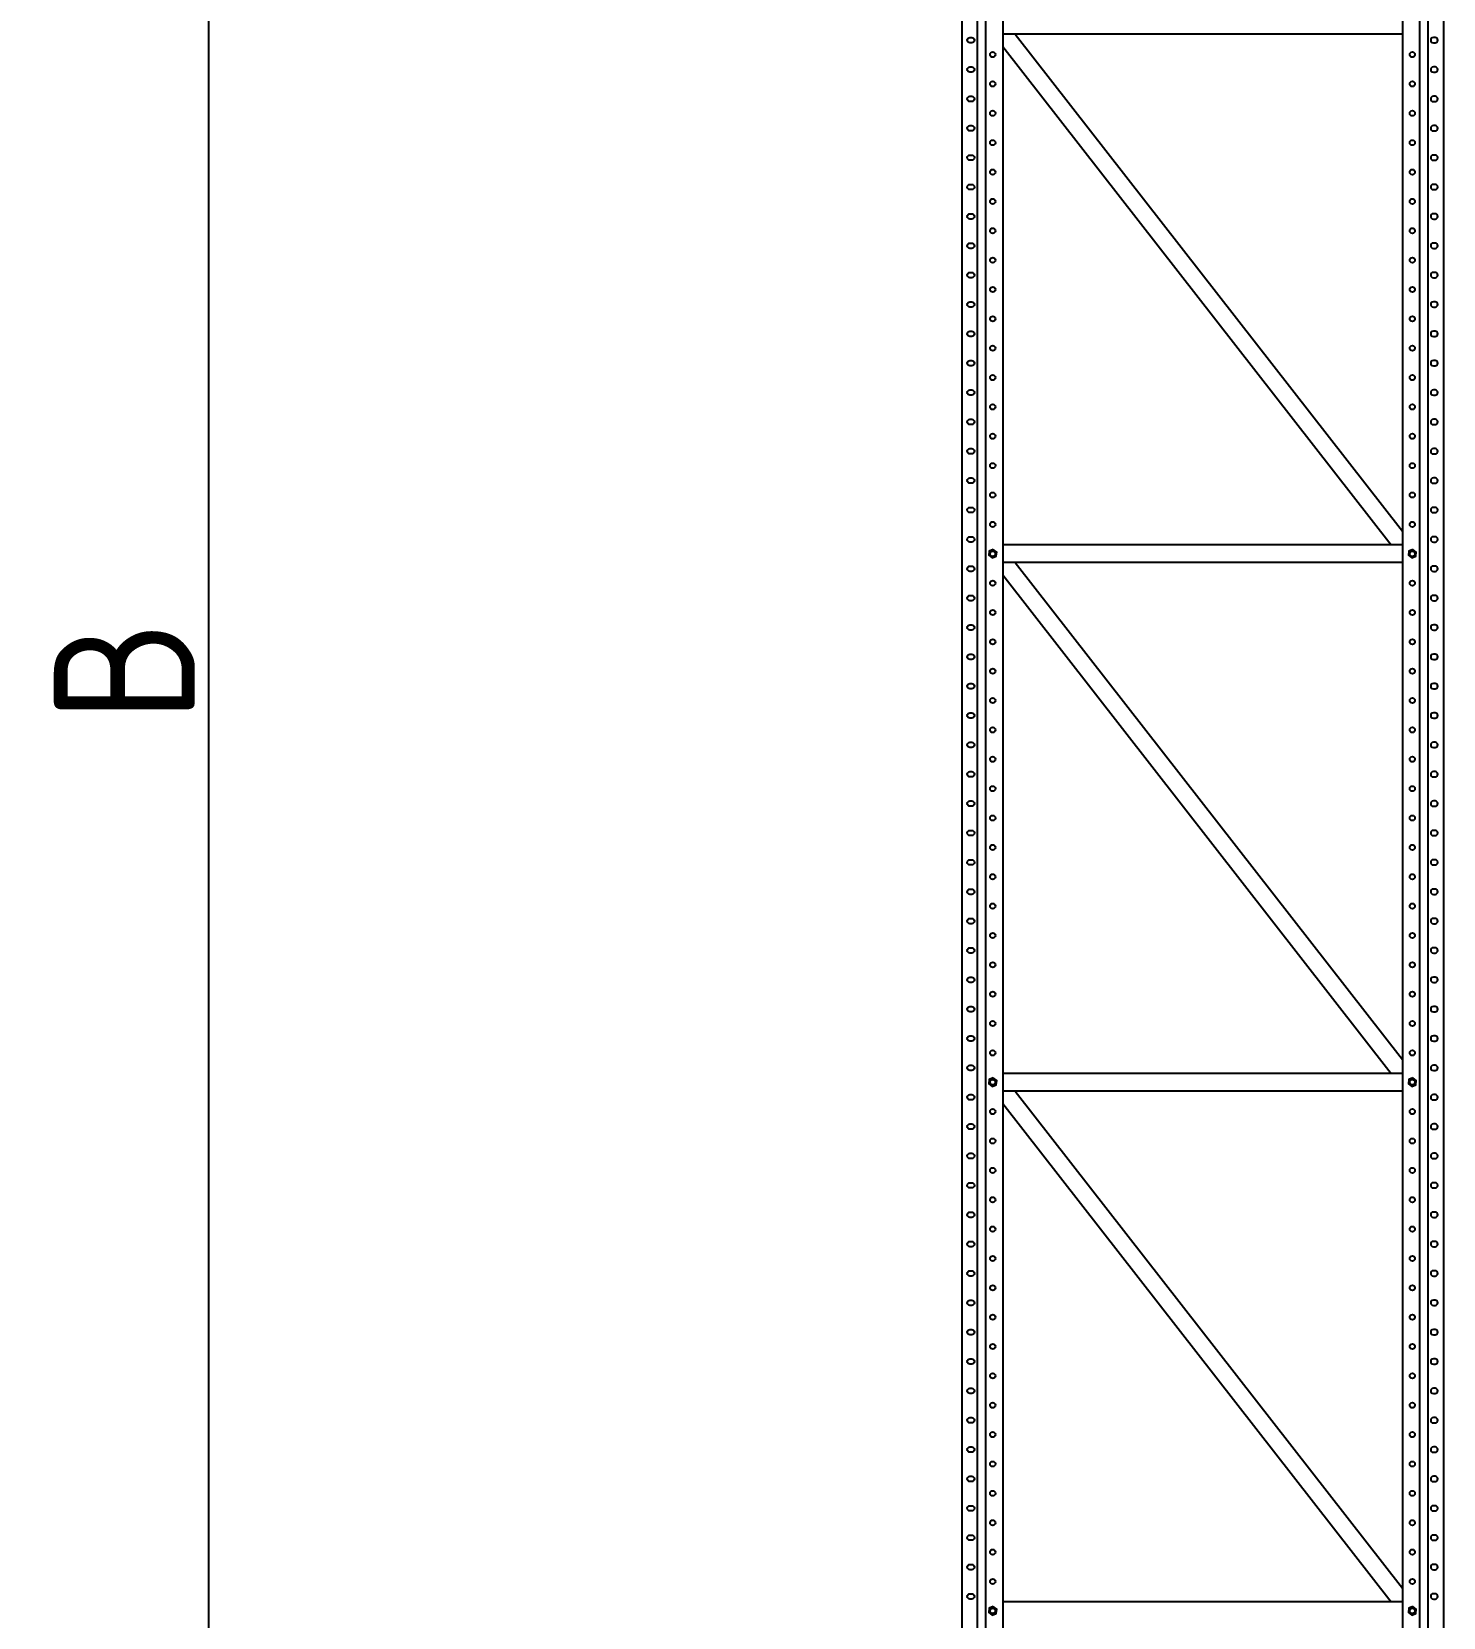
# Model space of a CAD drawing. Header units: millimetres. Extents: x 2596 to 53213, y 1175 to 12446.
# Drawn here: x 28470 to 30874, y 4545 to 7245 of the extents above; entities that cross this region are included whole.
import ezdxf

# ---------------------------------------------------------------- set-up
doc = ezdxf.new("R2010")
doc.units = ezdxf.units.MM
doc.linetypes.add('LIN0', pattern=[0])
doc.layers.add('MONTANTE', color=170, linetype='LIN0', lineweight=25)
doc.styles.add('DIM', font='dim.shx')
doc.dimstyles.new('200 - Planta Baixal', dxfattribs={"dimscale": 1.2, "dimtxt": 200, "dimasz": 50, "dimexe": 1.25, "dimexo": 40, "dimgap": 20, "dimtad": 1, "dimdec": 0, "dimzin": 9, "dimdsep": 46, "dimtxsty": 'DIM', "dimblk": 'OBLIQUE', "dimcen": 2.5, "dimclrd": 256, "dimclre": 256, "dimclrt": 256, "dimadec": 0, "dimazin": 0, "dimtfac": 1, "dimtdec": 0, "dimtmove": 0, "dimatfit": 0, "dimldrblk": 'OBLIQUE', "dimfxl": 0.04, "dimtolj": 1, "dimtzin": 1, "dimarcsym": 0})

# ---------------------------------------------------------------- blocks, each defined once
blk = doc.blocks.new('_Oblique')
at = {"color": 0, "linetype": 'ByBlock', "lineweight": -2}
blk.add_line((-0.5, -0.5), (0.5, 0.5), dxfattribs=at)
blk = doc.blocks.new('*D40')
at = {"lineweight": -2, "transparency": 16777216}
for p, q in [((30005.8, 10556.3), (28770.2, 10556.3)), ((28771.7, 1756.3), (28771.7, 10556.3)), ((30003.2, 1756.3), (28770.2, 1756.3))]:
    blk.add_line(p, q, dxfattribs=at)
at = {"layer": 'Defpoints', "color": 0, "transparency": 16777216}
for p in [(28771.7, 10556.3), (30053.8, 10556.3), (30051.2, 1756.3)]:
    blk.add_point(p, dxfattribs=at)
at = {"lineweight": -2, "transparency": 16777216, "xscale": 60, "yscale": 60, "zscale": 60}
for p, rotation in [((28771.7, 10556.3), 90), ((28771.7, 1756.3), 270)]:
    blk.add_blockref('_Oblique', p, dxfattribs=dict(at, rotation=rotation))
at = {"transparency": 16777216, "insert": (28627.7, 6156.3), "char_height": 240, "attachment_point": 5, "rotation": 90, "style": 'DIM'}
blk.add_mtext('\\A1;B', dxfattribs=at)
blk = doc.blocks.new('*U5')
at = {"layer": 'MONTANTE'}
for p, q in [((-872.6, 8804.8), (-872.6, 64.7)), ((-846.5, 8804.8), (-846.5, 64.7)), ((-832.1, 8804.8), (-832.1, 4.8)), ((-802.9, 8804.8), (-802.9, 4.8)), ((-122.4, 8804.8), (-122.4, 4.8)), ((-93.2, 8804.8), (-93.2, 4.8)), ((-78.8, 8804.8), (-78.8, 64.7)), ((-52.6, 8804.8), (-52.6, 64.7)), ((-122.4, 5489.7), (-802.9, 5489.7)), ((-122.4, 5489.7), (-802.9, 5489.7)), ((-781.6, 5489.7), (-122.4, 4643.2)), ((-802.9, 5468.6), (-141.4, 4619.7)), ((-122.4, 4619.7), (-802.9, 4619.7)), ((-122.4, 4619.7), (-802.9, 4619.7)), ((-122.4, 4589.7), (-802.9, 4589.7)), ((-122.4, 4589.7), (-802.9, 4589.7)), ((-802.9, 4568.6), (-141.4, 3719.7)), ((-781.6, 4589.7), (-122.4, 3743.2)), ((-122.4, 3719.7), (-802.9, 3719.7)), ((-122.4, 3719.7), (-802.9, 3719.7)), ((-122.4, 3689.7), (-802.9, 3689.7)), ((-122.4, 3689.7), (-802.9, 3689.7)), ((-781.6, 3689.7), (-122.4, 2843.2)), ((-802.9, 3668.6), (-141.4, 2819.7)), ((-122.4, 2819.7), (-802.9, 2819.7)), ((-122.4, 2819.7), (-802.9, 2819.7))]:
    blk.add_line(p, q, dxfattribs=at)
for points in [[(-855.7, 5474.7), (-858.7, 5474.7, -1), (-858.7, 5483.7), (-855.7, 5483.7, -1)], [(-69.6, 5474.7), (-66.6, 5474.7, 1), (-66.6, 5483.7), (-69.6, 5483.7, 1)], [(-855.7, 5424.7), (-858.7, 5424.7, -1), (-858.7, 5433.7), (-855.7, 5433.7, -1)], [(-69.6, 5424.7), (-66.6, 5424.7, 1), (-66.6, 5433.7), (-69.6, 5433.7, 1)], [(-855.7, 5374.7), (-858.7, 5374.7, -1), (-858.7, 5383.7), (-855.7, 5383.7, -1)], [(-69.6, 5374.7), (-66.6, 5374.7, 1), (-66.6, 5383.7), (-69.6, 5383.7, 1)], [(-855.7, 5324.7), (-858.7, 5324.7, -1), (-858.7, 5333.7), (-855.7, 5333.7, -1)], [(-69.6, 5324.7), (-66.6, 5324.7, 1), (-66.6, 5333.7), (-69.6, 5333.7, 1)], [(-855.7, 5274.7), (-858.7, 5274.7, -1), (-858.7, 5283.7), (-855.7, 5283.7, -1)], [(-69.6, 5274.7), (-66.6, 5274.7, 1), (-66.6, 5283.7), (-69.6, 5283.7, 1)], [(-855.7, 5224.7), (-858.7, 5224.7, -1), (-858.7, 5233.7), (-855.7, 5233.7, -1)], [(-69.6, 5224.7), (-66.6, 5224.7, 1), (-66.6, 5233.7), (-69.6, 5233.7, 1)], [(-855.7, 5174.7), (-858.7, 5174.7, -1), (-858.7, 5183.7), (-855.7, 5183.7, -1)], [(-69.6, 5174.7), (-66.6, 5174.7, 1), (-66.6, 5183.7), (-69.6, 5183.7, 1)], [(-855.7, 5124.7), (-858.7, 5124.7, -1), (-858.7, 5133.7), (-855.7, 5133.7, -1)], [(-69.6, 5124.7), (-66.6, 5124.7, 1), (-66.6, 5133.7), (-69.6, 5133.7, 1)], [(-855.7, 5074.7), (-858.7, 5074.7, -1), (-858.7, 5083.7), (-855.7, 5083.7, -1)], [(-69.6, 5074.7), (-66.6, 5074.7, 1), (-66.6, 5083.7), (-69.6, 5083.7, 1)], [(-855.7, 5024.7), (-858.7, 5024.7, -1), (-858.7, 5033.7), (-855.7, 5033.7, -1)], [(-69.6, 5024.7), (-66.6, 5024.7, 1), (-66.6, 5033.7), (-69.6, 5033.7, 1)], [(-855.7, 4974.7), (-858.7, 4974.7, -1), (-858.7, 4983.7), (-855.7, 4983.7, -1)], [(-69.6, 4974.7), (-66.6, 4974.7, 1), (-66.6, 4983.7), (-69.6, 4983.7, 1)], [(-855.7, 4924.7), (-858.7, 4924.7, -1), (-858.7, 4933.7), (-855.7, 4933.7, -1)], [(-69.6, 4924.7), (-66.6, 4924.7, 1), (-66.6, 4933.7), (-69.6, 4933.7, 1)], [(-855.7, 4874.7), (-858.7, 4874.7, -1), (-858.7, 4883.7), (-855.7, 4883.7, -1)], [(-69.6, 4874.7), (-66.6, 4874.7, 1), (-66.6, 4883.7), (-69.6, 4883.7, 1)], [(-855.7, 4824.7), (-858.7, 4824.7, -1), (-858.7, 4833.7), (-855.7, 4833.7, -1)], [(-69.6, 4824.7), (-66.6, 4824.7, 1), (-66.6, 4833.7), (-69.6, 4833.7, 1)], [(-855.7, 4774.7), (-858.7, 4774.7, -1), (-858.7, 4783.7), (-855.7, 4783.7, -1)], [(-69.6, 4774.7), (-66.6, 4774.7, 1), (-66.6, 4783.7), (-69.6, 4783.7, 1)], [(-855.7, 4724.7), (-858.7, 4724.7, -1), (-858.7, 4733.7), (-855.7, 4733.7, -1)], [(-69.6, 4724.7), (-66.6, 4724.7, 1), (-66.6, 4733.7), (-69.6, 4733.7, 1)], [(-855.7, 4674.7), (-858.7, 4674.7, -1), (-858.7, 4683.7), (-855.7, 4683.7, -1)], [(-69.6, 4674.7), (-66.6, 4674.7, 1), (-66.6, 4683.7), (-69.6, 4683.7, 1)], [(-855.7, 4624.7), (-858.7, 4624.7, -1), (-858.7, 4633.7), (-855.7, 4633.7, -1)], [(-69.6, 4624.7), (-66.6, 4624.7, 1), (-66.6, 4633.7), (-69.6, 4633.7, 1)], [(-855.7, 4574.7), (-858.7, 4574.7, -1), (-858.7, 4583.7), (-855.7, 4583.7, -1)], [(-69.6, 4574.7), (-66.6, 4574.7, 1), (-66.6, 4583.7), (-69.6, 4583.7, 1)], [(-855.7, 4524.7), (-858.7, 4524.7, -1), (-858.7, 4533.7), (-855.7, 4533.7, -1)], [(-69.6, 4524.7), (-66.6, 4524.7, 1), (-66.6, 4533.7), (-69.6, 4533.7, 1)], [(-855.7, 4474.7), (-858.7, 4474.7, -1), (-858.7, 4483.7), (-855.7, 4483.7, -1)], [(-69.6, 4474.7), (-66.6, 4474.7, 1), (-66.6, 4483.7), (-69.6, 4483.7, 1)], [(-855.7, 4424.7), (-858.7, 4424.7, -1), (-858.7, 4433.7), (-855.7, 4433.7, -1)], [(-69.6, 4424.7), (-66.6, 4424.7, 1), (-66.6, 4433.7), (-69.6, 4433.7, 1)], [(-855.7, 4374.7), (-858.7, 4374.7, -1), (-858.7, 4383.7), (-855.7, 4383.7, -1)], [(-69.6, 4374.7), (-66.6, 4374.7, 1), (-66.6, 4383.7), (-69.6, 4383.7, 1)], [(-855.7, 4324.7), (-858.7, 4324.7, -1), (-858.7, 4333.7), (-855.7, 4333.7, -1)], [(-69.6, 4324.7), (-66.6, 4324.7, 1), (-66.6, 4333.7), (-69.6, 4333.7, 1)], [(-855.7, 4274.7), (-858.7, 4274.7, -1), (-858.7, 4283.7), (-855.7, 4283.7, -1)], [(-69.6, 4274.7), (-66.6, 4274.7, 1), (-66.6, 4283.7), (-69.6, 4283.7, 1)], [(-855.7, 4224.7), (-858.7, 4224.7, -1), (-858.7, 4233.7), (-855.7, 4233.7, -1)], [(-69.6, 4224.7), (-66.6, 4224.7, 1), (-66.6, 4233.7), (-69.6, 4233.7, 1)], [(-855.7, 4174.7), (-858.7, 4174.7, -1), (-858.7, 4183.7), (-855.7, 4183.7, -1)], [(-69.6, 4174.7), (-66.6, 4174.7, 1), (-66.6, 4183.7), (-69.6, 4183.7, 1)], [(-855.7, 4124.7), (-858.7, 4124.7, -1), (-858.7, 4133.7), (-855.7, 4133.7, -1)], [(-69.6, 4124.7), (-66.6, 4124.7, 1), (-66.6, 4133.7), (-69.6, 4133.7, 1)], [(-855.7, 4074.7), (-858.7, 4074.7, -1), (-858.7, 4083.7), (-855.7, 4083.7, -1)], [(-69.6, 4074.7), (-66.6, 4074.7, 1), (-66.6, 4083.7), (-69.6, 4083.7, 1)], [(-855.7, 4024.7), (-858.7, 4024.7, -1), (-858.7, 4033.7), (-855.7, 4033.7, -1)], [(-69.6, 4024.7), (-66.6, 4024.7, 1), (-66.6, 4033.7), (-69.6, 4033.7, 1)], [(-855.7, 3974.7), (-858.7, 3974.7, -1), (-858.7, 3983.7), (-855.7, 3983.7, -1)], [(-69.6, 3974.7), (-66.6, 3974.7, 1), (-66.6, 3983.7), (-69.6, 3983.7, 1)], [(-855.7, 3924.7), (-858.7, 3924.7, -1), (-858.7, 3933.7), (-855.7, 3933.7, -1)], [(-69.6, 3924.7), (-66.6, 3924.7, 1), (-66.6, 3933.7), (-69.6, 3933.7, 1)], [(-855.7, 3874.7), (-858.7, 3874.7, -1), (-858.7, 3883.7), (-855.7, 3883.7, -1)], [(-69.6, 3874.7), (-66.6, 3874.7, 1), (-66.6, 3883.7), (-69.6, 3883.7, 1)], [(-855.7, 3824.7), (-858.7, 3824.7, -1), (-858.7, 3833.7), (-855.7, 3833.7, -1)], [(-69.6, 3824.7), (-66.6, 3824.7, 1), (-66.6, 3833.7), (-69.6, 3833.7, 1)], [(-855.7, 3774.7), (-858.7, 3774.7, -1), (-858.7, 3783.7), (-855.7, 3783.7, -1)], [(-69.6, 3774.7), (-66.6, 3774.7, 1), (-66.6, 3783.7), (-69.6, 3783.7, 1)], [(-855.7, 3724.7), (-858.7, 3724.7, -1), (-858.7, 3733.7), (-855.7, 3733.7, -1)], [(-69.6, 3724.7), (-66.6, 3724.7, 1), (-66.6, 3733.7), (-69.6, 3733.7, 1)], [(-855.7, 3674.7), (-858.7, 3674.7, -1), (-858.7, 3683.7), (-855.7, 3683.7, -1)], [(-69.6, 3674.7), (-66.6, 3674.7, 1), (-66.6, 3683.7), (-69.6, 3683.7, 1)], [(-855.7, 3624.7), (-858.7, 3624.7, -1), (-858.7, 3633.7), (-855.7, 3633.7, -1)], [(-69.6, 3624.7), (-66.6, 3624.7, 1), (-66.6, 3633.7), (-69.6, 3633.7, 1)], [(-855.7, 3574.7), (-858.7, 3574.7, -1), (-858.7, 3583.7), (-855.7, 3583.7, -1)], [(-69.6, 3574.7), (-66.6, 3574.7, 1), (-66.6, 3583.7), (-69.6, 3583.7, 1)], [(-855.7, 3524.7), (-858.7, 3524.7, -1), (-858.7, 3533.7), (-855.7, 3533.7, -1)], [(-69.6, 3524.7), (-66.6, 3524.7, 1), (-66.6, 3533.7), (-69.6, 3533.7, 1)], [(-855.7, 3474.7), (-858.7, 3474.7, -1), (-858.7, 3483.7), (-855.7, 3483.7, -1)], [(-69.6, 3474.7), (-66.6, 3474.7, 1), (-66.6, 3483.7), (-69.6, 3483.7, 1)], [(-855.7, 3424.7), (-858.7, 3424.7, -1), (-858.7, 3433.7), (-855.7, 3433.7, -1)], [(-69.6, 3424.7), (-66.6, 3424.7, 1), (-66.6, 3433.7), (-69.6, 3433.7, 1)], [(-855.7, 3374.7), (-858.7, 3374.7, -1), (-858.7, 3383.7), (-855.7, 3383.7, -1)], [(-69.6, 3374.7), (-66.6, 3374.7, 1), (-66.6, 3383.7), (-69.6, 3383.7, 1)], [(-855.7, 3324.7), (-858.7, 3324.7, -1), (-858.7, 3333.7), (-855.7, 3333.7, -1)], [(-69.6, 3324.7), (-66.6, 3324.7, 1), (-66.6, 3333.7), (-69.6, 3333.7, 1)], [(-855.7, 3274.7), (-858.7, 3274.7, -1), (-858.7, 3283.7), (-855.7, 3283.7, -1)], [(-69.6, 3274.7), (-66.6, 3274.7, 1), (-66.6, 3283.7), (-69.6, 3283.7, 1)], [(-855.7, 3224.7), (-858.7, 3224.7, -1), (-858.7, 3233.7), (-855.7, 3233.7, -1)], [(-69.6, 3224.7), (-66.6, 3224.7, 1), (-66.6, 3233.7), (-69.6, 3233.7, 1)], [(-855.7, 3174.7), (-858.7, 3174.7, -1), (-858.7, 3183.7), (-855.7, 3183.7, -1)], [(-69.6, 3174.7), (-66.6, 3174.7, 1), (-66.6, 3183.7), (-69.6, 3183.7, 1)], [(-855.7, 3124.7), (-858.7, 3124.7, -1), (-858.7, 3133.7), (-855.7, 3133.7, -1)], [(-69.6, 3124.7), (-66.6, 3124.7, 1), (-66.6, 3133.7), (-69.6, 3133.7, 1)], [(-855.7, 3074.7), (-858.7, 3074.7, -1), (-858.7, 3083.7), (-855.7, 3083.7, -1)], [(-69.6, 3074.7), (-66.6, 3074.7, 1), (-66.6, 3083.7), (-69.6, 3083.7, 1)], [(-855.7, 3024.7), (-858.7, 3024.7, -1), (-858.7, 3033.7), (-855.7, 3033.7, -1)], [(-69.6, 3024.7), (-66.6, 3024.7, 1), (-66.6, 3033.7), (-69.6, 3033.7, 1)], [(-855.7, 2974.7), (-858.7, 2974.7, -1), (-858.7, 2983.7), (-855.7, 2983.7, -1)], [(-69.6, 2974.7), (-66.6, 2974.7, 1), (-66.6, 2983.7), (-69.6, 2983.7, 1)], [(-855.7, 2924.7), (-858.7, 2924.7, -1), (-858.7, 2933.7), (-855.7, 2933.7, -1)], [(-69.6, 2924.7), (-66.6, 2924.7, 1), (-66.6, 2933.7), (-69.6, 2933.7, 1)], [(-855.7, 2874.7), (-858.7, 2874.7, -1), (-858.7, 2883.7), (-855.7, 2883.7, -1)], [(-69.6, 2874.7), (-66.6, 2874.7, 1), (-66.6, 2883.7), (-69.6, 2883.7, 1)], [(-855.7, 2824.7), (-858.7, 2824.7, -1), (-858.7, 2833.7), (-855.7, 2833.7, -1)], [(-69.6, 2824.7), (-66.6, 2824.7, 1), (-66.6, 2833.7), (-69.6, 2833.7, 1)]]:
    blk.add_lwpolyline(points, format="xyb", close=True, dxfattribs=at)
for points in [[(-818.9, 4612), (-825.7, 4609.2), (-826.7, 4602), (-820.9, 4597.5), (-814.1, 4600.3), (-813.1, 4607.5), (-818.9, 4612)], [(-818.9, 4612), (-825.7, 4609.2), (-826.7, 4602), (-820.9, 4597.5), (-814.1, 4600.3), (-813.1, 4607.5), (-818.9, 4612)], [(-104.4, 4612), (-111.2, 4609.2), (-112.2, 4602), (-106.4, 4597.5), (-99.6, 4600.3), (-98.6, 4607.5), (-104.4, 4612)], [(-104.4, 4612), (-111.2, 4609.2), (-112.2, 4602), (-106.4, 4597.5), (-99.6, 4600.3), (-98.6, 4607.5), (-104.4, 4612)], [(-818.9, 3712), (-825.7, 3709.2), (-826.7, 3702), (-820.9, 3697.5), (-814.1, 3700.3), (-813.1, 3707.5), (-818.9, 3712)], [(-818.9, 3712), (-825.7, 3709.2), (-826.7, 3702), (-820.9, 3697.5), (-814.1, 3700.3), (-813.1, 3707.5), (-818.9, 3712)], [(-104.4, 3712), (-111.2, 3709.2), (-112.2, 3702), (-106.4, 3697.5), (-99.6, 3700.3), (-98.6, 3707.5), (-104.4, 3712)], [(-104.4, 3712), (-111.2, 3709.2), (-112.2, 3702), (-106.4, 3697.5), (-99.6, 3700.3), (-98.6, 3707.5), (-104.4, 3712)], [(-818.9, 2812), (-825.7, 2809.2), (-826.7, 2802), (-820.9, 2797.5), (-814.1, 2800.3), (-813.1, 2807.5), (-818.9, 2812)], [(-818.9, 2812), (-825.7, 2809.2), (-826.7, 2802), (-820.9, 2797.5), (-814.1, 2800.3), (-813.1, 2807.5), (-818.9, 2812)], [(-104.4, 2812), (-111.2, 2809.2), (-112.2, 2802), (-106.4, 2797.5), (-99.6, 2800.3), (-98.6, 2807.5), (-104.4, 2812)], [(-104.4, 2812), (-111.2, 2809.2), (-112.2, 2802), (-106.4, 2797.5), (-99.6, 2800.3), (-98.6, 2807.5), (-104.4, 2812)]]:
    blk.add_lwpolyline(points, dxfattribs=at)
for centre in [(-819.9, 5454.7), (-105.4, 5454.7), (-819.9, 5404.7), (-105.4, 5404.7), (-819.9, 5354.7), (-105.4, 5354.7), (-819.9, 5304.7), (-105.4, 5304.7), (-819.9, 5254.7), (-105.4, 5254.7), (-819.9, 5204.7), (-105.4, 5204.7), (-819.9, 5154.7), (-105.4, 5154.7), (-819.9, 5104.7), (-105.4, 5104.7), (-819.9, 5054.7), (-105.4, 5054.7), (-819.9, 5004.7), (-105.4, 5004.7), (-819.9, 4954.7), (-105.4, 4954.7), (-819.9, 4904.7), (-105.4, 4904.7), (-819.9, 4854.7), (-105.4, 4854.7), (-819.9, 4804.7), (-105.4, 4804.7), (-819.9, 4754.7), (-105.4, 4754.7), (-819.9, 4704.7), (-105.4, 4704.7), (-819.9, 4654.7), (-105.4, 4654.7), (-819.9, 4604.7), (-105.4, 4604.7), (-819.9, 4554.7), (-105.4, 4554.7), (-819.9, 4504.7), (-105.4, 4504.7), (-819.9, 4454.7), (-105.4, 4454.7), (-819.9, 4404.7), (-105.4, 4404.7), (-819.9, 4354.7), (-105.4, 4354.7), (-819.9, 4304.7), (-105.4, 4304.7), (-819.9, 4254.7), (-105.4, 4254.7), (-819.9, 4204.7), (-105.4, 4204.7), (-819.9, 4154.7), (-105.4, 4154.7), (-819.9, 4104.7), (-105.4, 4104.7), (-819.9, 4054.7), (-105.4, 4054.7), (-819.9, 4004.7), (-105.4, 4004.7), (-819.9, 3954.7), (-105.4, 3954.7), (-819.9, 3904.7), (-105.4, 3904.7), (-819.9, 3854.7), (-105.4, 3854.7), (-819.9, 3804.7), (-105.4, 3804.7), (-819.9, 3754.7), (-105.4, 3754.7), (-819.9, 3704.7), (-105.4, 3704.7), (-819.9, 3654.7), (-105.4, 3654.7), (-819.9, 3604.7), (-105.4, 3604.7), (-819.9, 3554.7), (-105.4, 3554.7), (-819.9, 3504.7), (-105.4, 3504.7), (-819.9, 3454.7), (-105.4, 3454.7), (-819.9, 3404.7), (-105.4, 3404.7), (-819.9, 3354.7), (-105.4, 3354.7), (-819.9, 3304.7), (-105.4, 3304.7), (-819.9, 3254.7), (-105.4, 3254.7), (-819.9, 3204.7), (-105.4, 3204.7), (-819.9, 3154.7), (-105.4, 3154.7), (-819.9, 3104.7), (-105.4, 3104.7), (-819.9, 3054.7), (-105.4, 3054.7), (-819.9, 3004.7), (-105.4, 3004.7), (-819.9, 2954.7), (-105.4, 2954.7), (-819.9, 2904.7), (-105.4, 2904.7), (-819.9, 2854.7), (-105.4, 2854.7), (-819.9, 2804.7), (-105.4, 2804.7)]:
    blk.add_circle(centre, 4.5, dxfattribs=at)
blk = doc.blocks.new('*U38')
blk.add_blockref('*U5', (42.5, -4552.375))
blk = doc.blocks.new('*U37')
at = {"color": 0, "linetype": 'ByBlock', "lineweight": -2, "transparency": 16777216}
blk.add_blockref('*U38', (0, 0), dxfattribs=at)

msp = doc.modelspace()

# ---------------------------------------------------------------- block references
msp.add_blockref('*U37', (30884, 6303.9))

# ---------------------------------------------------------------- dimensions: what is measured, and where the dimension line sits
dim = msp.add_linear_dim(base=(28771.7, 10556.3), p1=(30051.2, 1756.3), p2=(30053.8, 10556.3), angle=90, text='B', dimstyle='200 - Planta Baixal')
dim.commit()
dim.dimension.update_dxf_attribs({"geometry": '*D40', "text_midpoint": (28627.7, 6156.3)})

doc.saveas('drawing.dxf')
